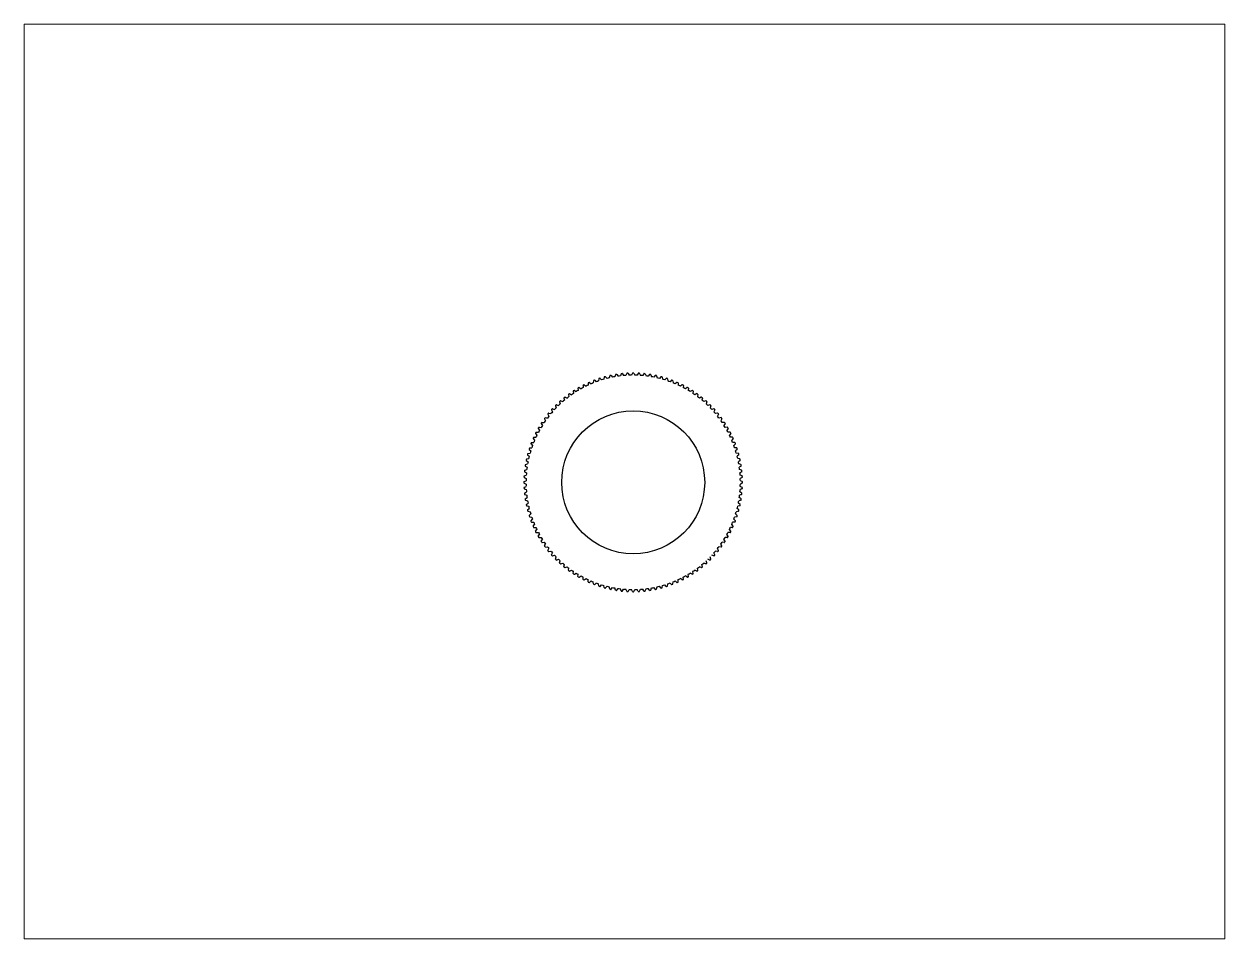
# Paper-space layout 'Layout1' of a CAD drawing. Header units: inches. Extents: x 1.05 to 9.45, y 0.8 to 7.2.
# The model-space entities are those that its viewports show. They can reach past a viewport. Long polylines and large blocks are cut down to what shows.
import ezdxf

# ---------------------------------------------------------------- set-up
doc = ezdxf.new("R2010")
doc.units = ezdxf.units.IN
doc.header["$MEASUREMENT"] = 0

# ---------------------------------------------------------------- blocks, each defined once
blk = doc.blocks.new('*U3')
for p, q in [((-0.0051, 0.0062), (-0.0115, -0.0075)), ((0.0031, 0.0075), (-0.0031, 0.0075)), ((0.0051, 0.0062), (0.0115, -0.0075))]:
    blk.add_line(p, q)
for centre, start, end in [((-0.0031, 0.0053), 90, 155), ((0.0031, 0.0053), 25, 90)]:
    blk.add_arc(centre, 0.00226, start, end)
blk = doc.blocks.new('*U4')
at = {"color": 0, "linetype": 'ByBlock', "lineweight": -2, "transparency": 16777216}
for p, rotation in [((0.0301, 1.3417), 15), ((0.0687, 1.3509), 12.00000000000002), ((0.1076, 1.3582), 8.999999999999984), ((0.1469, 1.3633), 5.999999999999904), ((0.1865, 1.3664), 2.999999999999923), ((0.2657, 1.3664), 357.0000000000002), ((0.3052, 1.3633), 354.0000000000001), ((0.3445, 1.3582), 351.0000000000001), ((0.3835, 1.3509), 348.0000000000001), ((0.422, 1.3417), 345.0000000000001), ((-0.1525, 1.266), 29.99999999999998), ((-0.1176, 1.285), 26.99999999999998), ((-0.0819, 1.302), 23.99999999999999), ((-0.0452, 1.3172), 21.00000000000002), ((-0.0079, 1.3304), 18.00000000000001), ((0.46, 1.3304), 342.0000000000001), ((0.4974, 1.3172), 339.0000000000001), ((0.534, 1.302), 336.0000000000001), ((0.5698, 1.285), 332.9999999999999), ((0.6046, 1.266), 329.9999999999999), ((-0.2805, 1.173), 42.00000000000001), ((-0.2504, 1.1988), 38.99999999999999), ((-0.2189, 1.2229), 35.99999999999999), ((-0.1863, 1.2453), 33), ((0.6384, 1.2453), 327.0000000000001), ((0.6711, 1.2229), 324), ((0.7025, 1.1988), 321.0000000000001), ((0.7327, 1.173), 318), ((-0.3623, 1.0868), 51.00000000000001), ((-0.3365, 1.117), 48), ((-0.3093, 1.1457), 45), ((0.7614, 1.1457), 315.0000000000001), ((0.7887, 1.117), 312.0000000000001), ((0.8144, 1.0868), 309), ((-0.4089, 1.0227), 57), ((-0.3864, 1.0554), 54), ((0.8386, 1.0554), 306.0000000000001), ((0.861, 1.0227), 303), ((-0.4655, 0.9183), 66), ((-0.4485, 0.9541), 63), ((-0.4296, 0.9889), 60.00000000000001), ((0.8817, 0.9889), 299.9999999999999), ((0.9006, 0.9541), 296.9999999999999), ((0.9177, 0.9183), 294), ((-0.4939, 0.8444), 72), ((-0.4807, 0.8817), 69.00000000000001), ((0.9329, 0.8817), 291), ((0.9461, 0.8444), 288), ((-0.5145, 0.7678), 78), ((-0.5052, 0.8063), 74.99999999999999), ((0.9574, 0.8063), 285), ((0.9666, 0.7678), 282), ((-0.5268, 0.6895), 84.00000000000003), ((-0.5217, 0.7288), 81), ((0.9738, 0.7288), 278.9999999999999), ((0.979, 0.6895), 276.0000000000001), ((-0.531, 0.6104), 90), ((-0.53, 0.65), 87.00000000000001), ((0.9821, 0.65), 273), ((0.9831, 0.6104), 270), ((-0.53, 0.5708), 93.00000000000001), ((-0.5268, 0.5313), 96), ((-0.5217, 0.492), 99.00000000000001), ((0.9738, 0.492), 260.9999999999999), ((0.979, 0.5313), 264), ((0.9821, 0.5708), 267), ((-0.5145, 0.453), 102), ((-0.5052, 0.4145), 105), ((0.9574, 0.4145), 255), ((0.9666, 0.453), 258.0000000000001), ((-0.4939, 0.3765), 108), ((-0.4807, 0.3391), 111), ((0.9329, 0.3391), 249), ((0.9461, 0.3765), 252), ((-0.4655, 0.3025), 114), ((-0.4485, 0.2667), 117), ((0.9006, 0.2667), 242.9999999999999), ((0.9177, 0.3025), 246), ((-0.4296, 0.2319), 120), ((-0.4089, 0.1981), 123), ((-0.3864, 0.1654), 126), ((0.8386, 0.1654), 234), ((0.861, 0.1981), 237), ((0.8817, 0.2319), 240), ((-0.3623, 0.134), 129), ((-0.3365, 0.1038), 132), ((-0.3093, 0.0751), 135), ((0.7614, 0.0751), 225.0000000000001), ((0.7887, 0.1038), 227.9999999999999), ((0.8144, 0.134), 231), ((-0.2805, 0.0478), 138), ((-0.2504, 0.022), 141), ((-0.2189, -0.0021), 144.0000000000001), ((0.6711, -0.0021), 216), ((0.7025, 0.022), 219), ((0.7327, 0.0478), 222.0000000000001), ((-0.1863, -0.0245), 147.0000000000001), ((-0.1525, -0.0452), 150), ((-0.1176, -0.0642), 153.0000000000001), ((-0.0819, -0.0812), 156), ((0.534, -0.0812), 204), ((0.5698, -0.0642), 207), ((0.6046, -0.0452), 210), ((0.6384, -0.0245), 213), ((-0.0452, -0.0964), 159), ((-0.0079, -0.1096), 162.0000000000001), ((0.0301, -0.1209), 165), ((0.0687, -0.1301), 168.0000000000001), ((0.1076, -0.1373), 171), ((0.1469, -0.1425), 174), ((0.1865, -0.1456), 177.0000000000002), ((0.2261, -0.1467), 180), ((0.2657, -0.1456), 182.9999999999999), ((0.3052, -0.1425), 185.9999999999999), ((0.3445, -0.1373), 189), ((0.3835, -0.1301), 192), ((0.422, -0.1209), 195), ((0.46, -0.1096), 198), ((0.4974, -0.0964), 201)]:
    blk.add_blockref('*U3', p, dxfattribs=dict(at, rotation=rotation))
blk.add_blockref('*U3', (0.2261, 1.3675), dxfattribs=at)

msp = doc.modelspace()

# ---------------------------------------------------------------- linework, layer by layer
msp.add_circle((0.5565, 1.4745), 0.5)
for start, end in [(105.88218, 107.11782), (102.88218, 104.11782), (99.88218, 101.11782), (96.88218, 98.11782), (93.88218, 95.11782), (90.88218, 92.11782), (87.88218, 89.11782), (84.88218, 86.11782), (81.88218, 83.11782), (78.88218, 80.11782), (75.88218, 77.11782), (72.88218, 74.11782), (120.88218, 122.11782), (117.88218, 119.11782), (114.88218, 116.11782), (111.88218, 113.11782), (108.88218, 110.11782), (69.88218, 71.11782), (66.88218, 68.11782), (63.88218, 65.11782), (60.88218, 62.11782), (57.88218, 59.11782), (132.88218, 134.11782), (129.88218, 131.11782), (126.88218, 128.11782), (123.88218, 125.11782), (54.88218, 56.11782), (51.88218, 53.11782), (48.88218, 50.11782), (45.88218, 47.11782), (141.88218, 143.11782), (138.88218, 140.11782), (135.88218, 137.11782), (42.88218, 44.11782), (39.88218, 41.11782), (36.88218, 38.11782), (147.88218, 149.11782), (144.88218, 146.11782), (33.88218, 35.11782), (30.88218, 32.11782), (156.88218, 158.11782), (153.88218, 155.11782), (150.88218, 152.11782), (27.88218, 29.11782), (24.88218, 26.11782), (21.88218, 23.11782), (162.88218, 164.11782), (159.88218, 161.11782), (18.88218, 20.11782), (15.88218, 17.11782), (168.88218, 170.11782), (165.88218, 167.11782), (12.88218, 14.11782), (9.88218, 11.11782), (174.88218, 176.11782), (171.88218, 173.11782), (6.88218, 8.11782), (3.88218, 5.11782), (177.88218, 179.11782), (180.88218, 182.11782), (0.88218, 2.11782), (357.88218, 359.11782), (183.88218, 185.11782), (186.88218, 188.11782), (189.88218, 191.11782), (348.88218, 350.11782), (351.88218, 353.11782), (354.88218, 356.11782), (192.88218, 194.11782), (195.88218, 197.11782), (342.88218, 344.11782), (345.88218, 347.11782), (198.88218, 200.11782), (201.88218, 203.11782), (336.88218, 338.11782), (339.88218, 341.11782), (204.88218, 206.11782), (207.88218, 209.11782), (330.88218, 332.11782), (333.88218, 335.11782), (210.88218, 212.11782), (213.88218, 215.11782), (216.88218, 218.11782), (321.88218, 323.11782), (324.88218, 326.11782), (327.88218, 329.11782), (219.88218, 221.11782), (222.88218, 224.11782), (225.88218, 227.11782), (318.88218, 320.11782), (228.88218, 230.11782), (231.88218, 233.11782), (234.88218, 236.11782), (303.88218, 305.11782), (306.88218, 308.11782), (309.88218, 311.11782), (237.88218, 239.11782), (240.88218, 242.11782), (243.88218, 245.11782), (246.88218, 248.11782), (249.88218, 251.11782), (252.88218, 254.11782), (285.88218, 287.11782), (288.88218, 290.11782), (291.88218, 293.11782), (294.88218, 296.11782), (297.88218, 299.11782), (300.88218, 302.11782), (255.88218, 257.11782), (258.88218, 260.11782), (261.88218, 263.11782), (264.88218, 266.11782), (267.88218, 269.11782), (270.88218, 272.11782), (273.88218, 275.11782), (276.88218, 278.11782), (279.88218, 281.11782), (282.88218, 284.11782)]:
    msp.add_arc((0.5565, 1.4745), 0.7496, start, end)

# ---------------------------------------------------------------- block references
msp.add_blockref('*U4', (0.3304, 0.864))

psp = doc.layouts.get("Layout1")

# ---------------------------------------------------------------- viewports
at = {"layer": '0'}
psp.add_viewport(center=(5.25, 4), size=(8.4, 6.4), view_center_point=(0.4957, 1.4805), view_height=6.4, dxfattribs=at)

doc.saveas('drawing.dxf')
